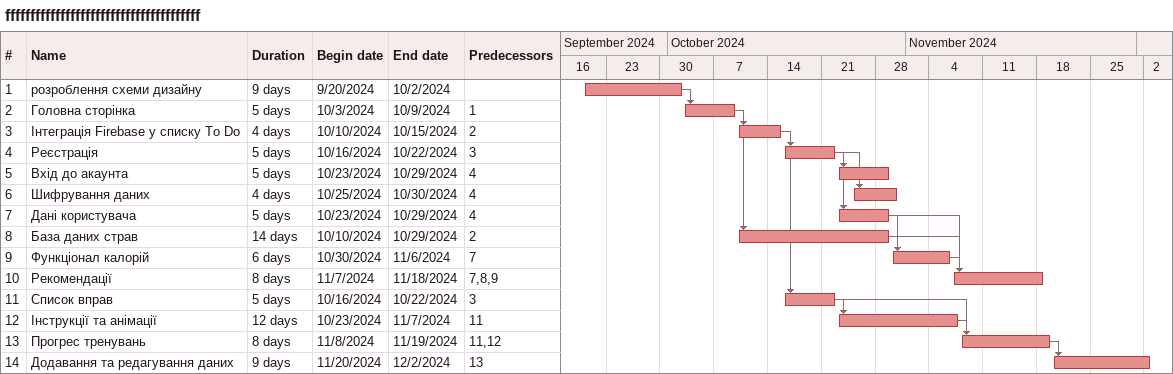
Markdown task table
fffffffffffffffffffffffffffffffffffffff

| ID | Task | Duration | Start | Finish | Predecessors |
|---|---|---|---|---|---|
| 1 | розроблення схеми дизайну | 9d | 2024-09-20 | 2024-10-02 |  |
| 2 | Головна сторінка | 5d | 2024-10-03 | 2024-10-09 | 1 |
| 3 | Інтеграція Firebase у списку To Do | 4d | 2024-10-10 | 2024-10-15 | 2 |
| 4 | Реєстрація | 5d | 2024-10-16 | 2024-10-22 | 3 |
| 5 | Вхід до акаунта | 5d | 2024-10-23 | 2024-10-29 | 4 |
| 6 | Шифрування даних | 4d | 2024-10-25 | 2024-10-30 | 4 |
| 7 | Дані користувача | 5d | 2024-10-23 | 2024-10-29 | 4 |
| 8 | База даних страв | 14d | 2024-10-10 | 2024-10-29 | 2 |
| 9 | Функціонал калорій | 6d | 2024-10-30 | 2024-11-06 | 7 |
| 10 | Рекомендації | 8d | 2024-11-07 | 2024-11-18 | 7, 8, 9 |
| 11 | Список вправ | 5d | 2024-10-16 | 2024-10-22 | 3 |
| 12 | Інструкції та анімації | 12d | 2024-10-23 | 2024-11-07 | 11 |
| 13 | Прогрес тренувань | 8d | 2024-11-08 | 2024-11-19 | 11, 12 |
| 14 | Додавання та редагування даних | 9d | 2024-11-20 | 2024-12-02 | 13 |
